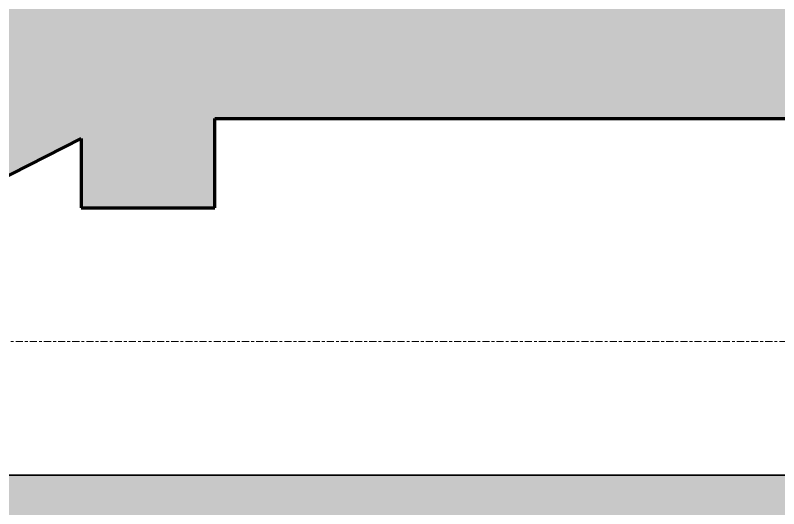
# Model space of a CAD drawing. Header units: millimetres. Extents: x -153298 to 620751, y -313239 to 250031.
# Drawn here: x 99819 to 101533, y -295372 to -294265 of the extents above; entities that cross this region are included whole.
import ezdxf

# ---------------------------------------------------------------- set-up
doc = ezdxf.new("R2010")
doc.units = ezdxf.units.MM
doc.linetypes.add('Centre', pattern=[31.75, 6.35, -4.7625, 15.875, -4.7625])
for name, color, linetype, lineweight in [('A-DETL', 7, 'Continuous', 70), ('A-DETL-GENF', 7, 'Continuous', 35), ('A-DETL-THIN', 7, 'Continuous', 25), ('A-FLOR-LEVL', 7, 'Continuous', 35), ('WALL-E', 7, 'Continuous', 35)]:
    doc.layers.add(name, color=color, linetype=linetype, lineweight=lineweight)

msp = doc.modelspace()

# ---------------------------------------------------------------- hatches: boundary and pattern name
at = {"layer": 'A-DETL-GENF', "lineweight": 9}
h = msp.add_hatch(dxfattribs=at)
h.set_pattern_fill('FP_1', style=0, pattern_type=2)
h.set_pattern_definition([(50, (108217.3, -305821.75), (728.737, -63.756), [76.2, -838.2]), (355, (108217.3, -305821.75), (-140.972, 764.228), [60.96, -670.56]), (100.451, (108278, -305827.1), (587.77, 700.467), [64.76, -712.36]), (46.184, (108217.3, -305618.55), (1084.316, -168.17), [114.3, -1257.3]), (96.636, (108307.7, -305632.6), (949.61, 989.71), [97.14, -1068.54]), (351.184, (108217.3, -305618.6), (949.62, 989.7), [91.44, -1005.84]), (21, (108318.9, -305669.35), (606.458, -409.061), [76.2, -838.2]), (326, (108318.9, -305669.35), (247.208, 736.753), [60.96, -670.56]), (71.451, (108369.44, -305703.44), (853.668, 327.685), [64.76, -712.36]), (37.5, (108217.3, -305821.75), (12.3547, 338.2201), [33.528, -628.904, 33.528, -647.192, -673.1]), (37.5, (108217.3, -305821.75), (12.3547, 338.2201), [-1343.152, 33.528, -639.572]), (7.5, (108217.3, -305821.75), (267.279, 400.722), [33.528, -354.584, 33.528, -613.664, -256.54]), (7.5, (108217.3, -305821.75), (267.279, 400.722), [-1035.304, 33.528, -223.012]), (327.5, (107990.73, -305821.75), (542.3633, -22.9153), [33.528, -220.472, 33.528, -758.952, -1051.56]), (327.5, (107990.73, -305821.75), (542.3633, -22.9153), [-1046.48, 33.528, -1018.032]), (317.5, (107889.13, -305821.75), (592.517, 101.707), [33.528, -296.672, 33.528, -492.76, -746.76]), (317.5, (107889.13, -305821.75), (592.517, 101.707), [-856.488, 33.528, -713.232])])
h.paths.add_polyline_path([(101565.4353, -307197.3524), (102467.8829, -307197.3524), (102467.8829, -305576.753), (103017.8806, -305576.753), (103017.8806, -305376.753), (112467.88, -305376.753), (112467.88, -307197.3524), (113867.88, -307197.3524), (113867.88, -305376.753), (122092.9315, -305376.753), (122092.9315, -306676.753), (123867.88, -306676.753), (123867.88, -307197.3524), (125267.88, -307197.3524), (125267.88, -305976.753), (130003.88, -305976.753), (130003.88, -305376.753), (134337.5502, -305376.753), (134337.5502, -305576.753), (140337.5298, -305576.753), (140337.5298, -304376.753), (130003.88, -304376.753), (130003.88, -304416.753), (129803.88, -304416.753), (129803.88, -305776.753), (124213.88, -305776.753), (124213.88, -304376.753), (113867.88, -304376.753), (113867.88, -298652.784), (119380.88, -301835.716), (119380.88, -302507.753), (119880.88, -302507.753), (119880.8933, -301835.7237), (114011.0238, -298446.753), (112467.88, -298446.753), (112467.88, -298307.753), (112558.3958, -298307.753), (112558.3958, -297707.753), (112058.3958, -297707.753), (112058.3958, -298307.753), (112158.3958, -298307.753), (112158.3958, -298446.753), (104188.1926, -298446.753), (104188.1926, -294036.753), (103988.1926, -294036.753), (103988.1926, -293996.753), (100313.1276, -293996.753), (100322.5695, -294083.8958), (99995.5431, -294083.8958), (100012.5695, -294241.0387), (99685.5431, -294241.0387), (99702.5695, -294398.1815), (99375.5431, -294398.1815), (99392.5695, -294555.3244), (99065.5431, -294555.3244), (99082.5695, -294712.4672), (98755.5431, -294712.4672), (98772.5695, -294869.6101), (98445.5431, -294869.6101), (98459.319, -294996.753), (98431.8802, -294996.753), (98431.8802, -295296.753), (99036.3182, -295296.753), (99036.3182, -295013.3142), (99966.8802, -294541.6008), (99966.8802, -294696.753), (100266.8802, -294696.753), (100266.8802, -294496.753), (103688.1926, -294496.753), (103688.1926, -298446.753), (80330.7286, -298446.753), (80330.7286, -299646.753), (101067.8829, -299646.753), (101067.8829, -304376.753), (80330.7286, -304376.753), (80330.7286, -305576.753), (101067.8829, -305576.753), (101067.8829, -307197.3524)])
h.paths.add_polyline_path([(112467.88, -304376.753), (102467.8829, -304376.753), (102467.8829, -299646.753), (112467.88, -299646.753), (112467.88, -304301.2027)])
h.paths.add_polyline_path([(132836.6797, -299646.753), (140337.5298, -299646.753), (140337.5298, -298446.753), (122478.88, -298446.753), (116617.88, -295053.5424), (116617.88, -293996.753), (116117.88, -293996.753), (116117.88, -295341.8187), (123553.6755, -299646.753), (130961.4671, -299646.753)])
h = msp.add_hatch(dxfattribs=at)
h.set_pattern_fill('FP_32', style=0, pattern_type=2)
h.set_pattern_definition([(45, (108217.3, -305821.75), (0, 449.0128), [317.5, -317.5]), (45, (108133.1, -305737.56), (0, 449.0128), [317.5, -317.5]), (45, (108048.92, -305653.38), (0, 449.0128), [317.5, -317.5]), (135, (108048.92, -305597.24), (-449.0128, 3e-14), [317.5, -317.5]), (135, (108133.1, -305513.05), (-449.0128, 3e-14), [317.5, -317.5]), (135, (108217.3, -305428.87), (-449.0128, 3e-14), [317.5, -317.5])])
h.paths.add_polyline_path([(136587.1047, -298446.753), (140337.5298, -298446.753), (140337.5298, -295376.753), (134242.3285, -295376.753), (134242.3285, -295096.753), (116692.5163, -295096.753), (122478.88, -298446.753), (132836.6797, -298446.753)])
h.paths.add_polyline_path([(91582.0038, -298446.753), (103688.1926, -298446.753), (103688.1926, -295296.753), (88643.88, -295296.753), (88643.88, -295146.753), (83446.7954, -295146.753), (83446.7954, -295376.753), (80330.7286, -295376.753), (80330.7286, -298446.753), (87831.5788, -298446.753)])

# ---------------------------------------------------------------- linework, layer by layer
at = {"layer": 'A-DETL', "color": 7}
for p, q in [((100266.8802, -294696.753), (100266.8802, -294496.753)), ((100266.8802, -294496.753), (103688.1926, -294496.753)), ((99036.3182, -295013.3142), (99966.8802, -294541.6008)), ((99966.8802, -294541.6008), (99966.8802, -294696.753)), ((99966.8802, -294696.753), (100266.8802, -294696.753))]:
    msp.add_line(p, q, dxfattribs=at)
at = {"layer": 'A-DETL-THIN', "color": 7}
msp.add_line((103688.1926, -295296.753), (88643.88, -295296.753), dxfattribs=at)
at = {"layer": 'A-FLOR-LEVL', "color": 7, "linetype": 'Centre', "lineweight": 9}
for p, q in [((80346.0738, -294996.753), (144086.7932, -294996.753)), ((80346.0738, -295296.753), (142186.1125, -295296.753))]:
    msp.add_line(p, q, dxfattribs=at)
at = {"layer": 'WALL-E', "color": 7}
for p, q in [((96633.8314, -295296.753), (102617.88, -295296.753)), ((103688.1926, -295296.753), (96633.8314, -295296.753)), ((102617.88, -295296.753), (96633.8314, -295296.753)), ((96633.8314, -295296.753), (102617.88, -295296.753)), ((102617.88, -295296.753), (97967.88, -295296.753))]:
    msp.add_line(p, q, dxfattribs=at)

doc.saveas('drawing.dxf')
